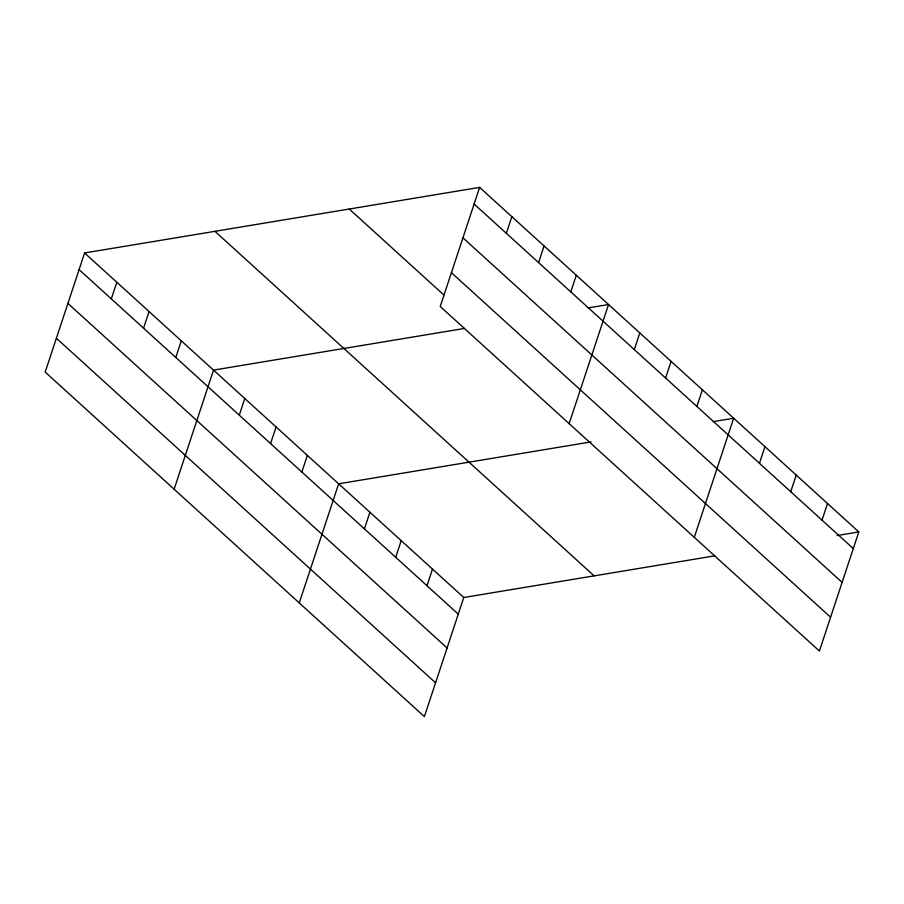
<?xml version="1.0" encoding="UTF-8"?>
<svg xmlns="http://www.w3.org/2000/svg" width="904" height="904" viewBox="0 0 904 904"><rect width="100%" height="100%" fill="white"/><g stroke="black" fill="none" stroke-linecap="round" stroke-linejoin="round"><path stroke-width="1.36" d="M479.617 187.388L440.225 306.49L819.408 651.038L858.8 531.936L479.617 187.388L84.592 252.962L45.2 372.064L424.383 716.612L463.775 597.51L714.872 555.824M111.316 298.885L116.819 282.24M143.555 328.163L149.047 311.53M175.783 357.453L181.286 340.819M174.122 489.211L213.513 370.109L464.611 328.423M239.289 415.162L244.792 398.528M270.578 443.593L276.082 426.959M301.857 472.012L307.36 455.379M299.258 602.911L338.65 483.809L591.103 441.898M364.425 528.874L369.928 512.229M395.703 557.293L401.206 540.66M506.342 233.311L511.845 216.666M426.993 585.724L432.496 569.079M538.581 262.589L544.072 245.956M570.808 291.879L576.311 275.245M569.147 423.637L608.539 304.535L588.165 307.914M634.314 349.599L639.817 332.954M665.604 378.019L671.107 361.385M696.882 406.45L702.385 389.805M694.283 537.338L733.664 418.236L713.301 421.614M759.45 463.3L764.953 446.655M790.729 491.719L796.232 475.086M822.019 520.15L827.522 503.517M837.07 535.541L858.8 531.936M474.114 204.022L853.297 548.57M462.927 237.831L842.11 582.391M451.412 272.68L830.595 617.229M349.26 209.027L443.875 294.998M214.949 231.322L594.131 575.871M84.592 252.962L463.775 597.51M79.089 269.595L458.271 614.144M67.902 303.405L447.084 647.965M56.387 338.243L435.57 682.802"/></g></svg>
